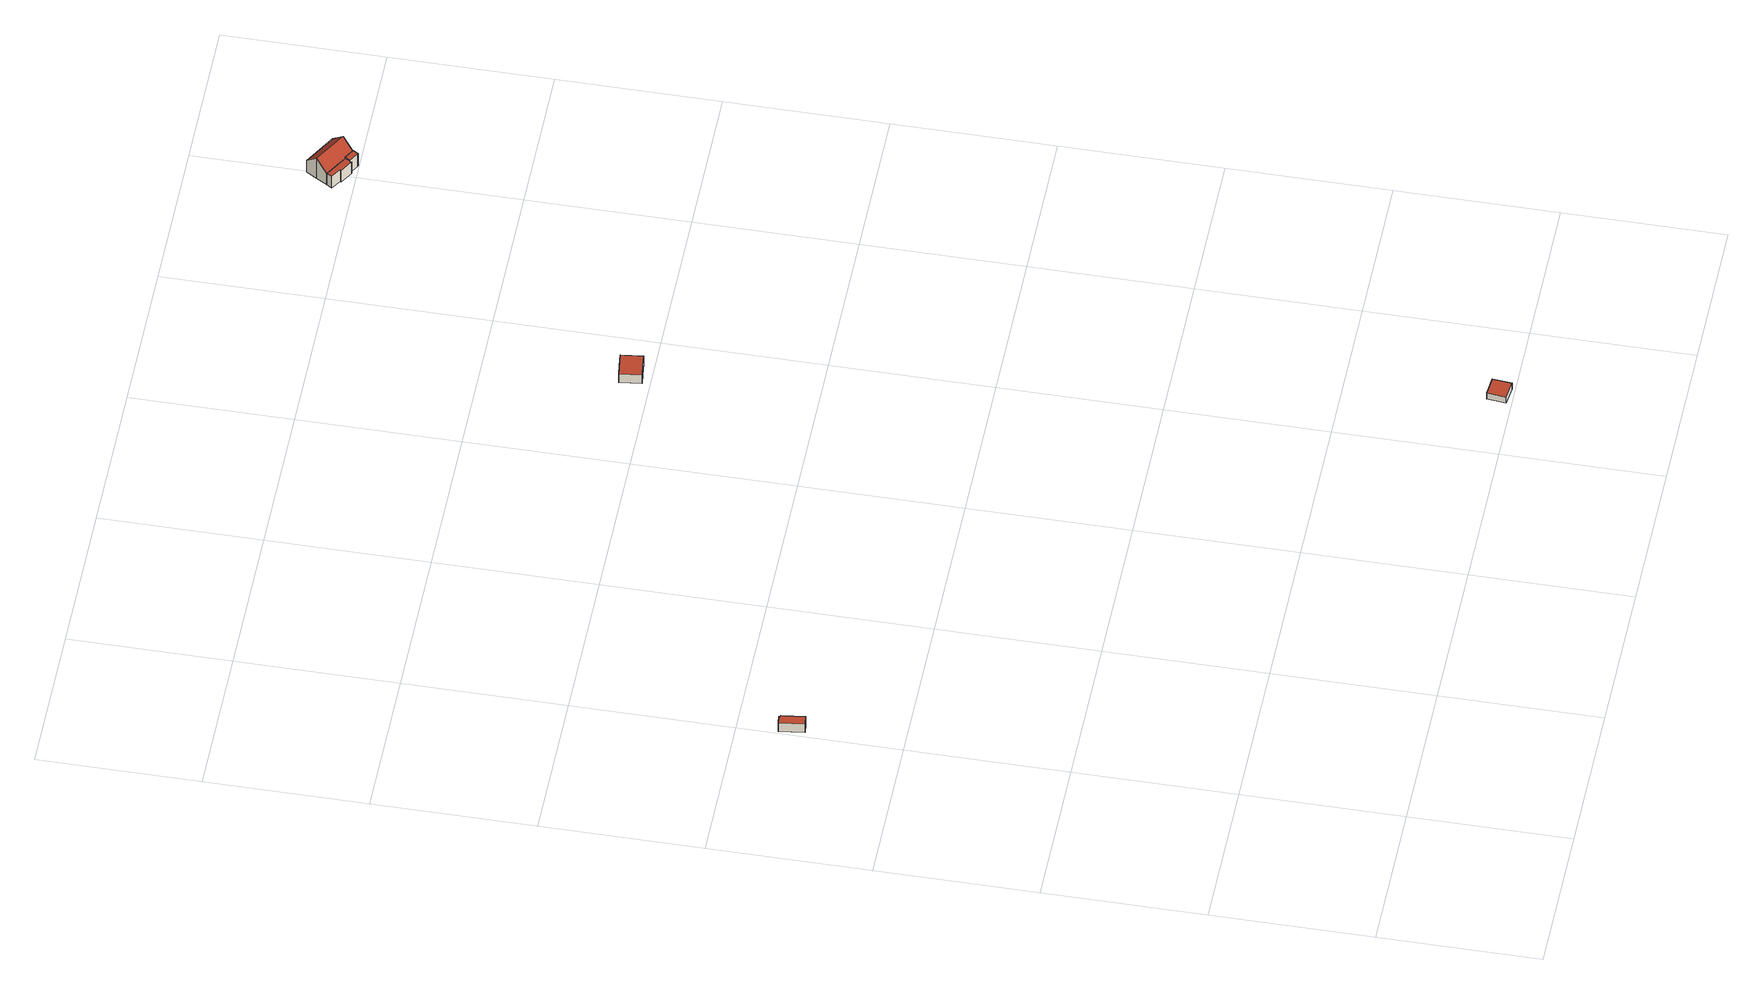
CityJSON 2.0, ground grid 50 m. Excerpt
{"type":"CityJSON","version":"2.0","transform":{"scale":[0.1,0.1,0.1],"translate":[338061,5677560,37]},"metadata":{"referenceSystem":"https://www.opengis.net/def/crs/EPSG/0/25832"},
"CityObjects":{
"building1":{"type":"Building","attributes":{"Gemeindeschluessel":"05162024","function":"31001_1010","roofType":"1000","measuredHeight":3.56},"address":[{"country":"Germany","locality":"Neuss","thoroughfareNumber":"11","thoroughfareName":"Brucknerstraße","postcode":"41462"}],"geometry":[{"type":"Solid","lod":"2","boundaries":[[[[0,1,2,3]],[[4,5,1,0]],[[6,7,5,4]],[[8,9,7,6]],[[10,11,9,8]],[[3,2,11,10]],[[8,6,4,0,3,10]],[[1,5,7,9,11,2]]]],"semantics":{"surfaces":[{"type":"WallSurface"},{"type":"RoofSurface"},{"type":"GroundSurface"}],"values":[[0,0,0,0,0,0,1,2]]}}]},
"building2":{"type":"Building","attributes":{"Gemeindeschluessel":"05162024","function":"31001_2463","roofType":"1000","measuredHeight":2.5},"address":[{"country":"Germany","locality":"Neuss","thoroughfareNumber":"510","thoroughfareName":"Bataverstraße","postcode":"41462"}],"geometry":[{"type":"Solid","lod":"2","boundaries":[[[[12,13,14,15]],[[16,17,13,12]],[[18,19,17,16]],[[15,14,19,18]],[[16,12,15,18]],[[13,17,19,14]]]],"semantics":{"surfaces":[{"type":"WallSurface"},{"type":"RoofSurface"},{"type":"GroundSurface"}],"values":[[0,0,0,0,1,2]]}}]},
"building3":{"type":"Building","attributes":{"Gemeindeschluessel":"05162024","function":"31001_2463","roofType":"1000","measuredHeight":3.52},"address":[{"country":"Germany","locality":"Neuss","thoroughfareNumber":"5","thoroughfareName":"Brahmsstraße","postcode":"41462"}],"geometry":[{"type":"Solid","lod":"2","boundaries":[[[[20,21,22,23]],[[24,25,21,20]],[[26,27,25,24]],[[28,29,27,26]],[[30,31,29,28]],[[23,22,31,30]],[[28,26,24,20,23,30]],[[21,25,27,29,31,22]]]],"semantics":{"surfaces":[{"type":"WallSurface"},{"type":"RoofSurface"},{"type":"GroundSurface"}],"values":[[0,0,0,0,0,0,1,2]]}}]},
"building4":{"type":"Building","attributes":{"Gemeindeschluessel":"05162024","function":"31001_1010"},"address":[{"country":"Germany","locality":"Neuss","thoroughfareNumber":"16","thoroughfareName":"Josef-Selders-Straße","postcode":"41462"}],"children":["building4-1","building4-2","building4-3"]},
"building4-1":{"type":"BuildingPart","attributes":{"roofType":"3100","measuredHeight":8.43},"parents":["building4"],"geometry":[{"type":"MultiSurface","lod":"2","boundaries":[[[32,33,34,35]],[[36,37,33,32]],[[38,39,37,36]],[[40,41,39,38]],[[42,43,41,40]],[[35,44,42,40,32]],[[38,36,32,40]],[[33,37,39,41,43,45,34]],[[45,43,46,47,44]],[[44,47,46,42]],[[34,45,44,35]]],"semantics":{"surfaces":[{"type":"WallSurface"},{"type":"RoofSurface"},{"type":"GroundSurface"},{"type":"ClosureSurface"}],"values":[0,0,0,0,0,1,1,2,0,3,3]}}]},
"building4-2":{"type":"BuildingPart","attributes":{"roofType":"1000","measuredHeight":4.8},"parents":["building4"],"geometry":[{"type":"Solid","lod":"2","boundaries":[[[[48,49,50,51]],[[52,53,49,48]],[[35,34,53,52]],[[54,55,56,57]],[[51,50,55,54]],[[57,44,35,52,48,51,54]],[[49,53,34,45,56,55,50]],[[44,45,34,35]],[[47,58,57,56,45,44]],[[57,58,47,44]]]],"semantics":{"surfaces":[{"type":"WallSurface"},{"type":"RoofSurface"},{"type":"GroundSurface"},{"type":"ClosureSurface"}],"values":[[0,0,0,0,0,1,2,3,0,3]]}}]},
"building4-3":{"type":"BuildingPart","attributes":{"roofType":"1000","measuredHeight":5.22},"address":[{"country":"Germany","locality":"Neuss","thoroughfareNumber":"16","thoroughfareName":"Josef-Selders-Straße","postcode":"41462"}],"parents":["building4"],"geometry":[{"type":"MultiSurface","lod":"2","boundaries":[[[59,58,60,61]],[[62,63,46,64]],[[65,66,63,62]],[[61,60,66,65]],[[62,64,67,59,61,65]],[[58,47,46,63,66,60]],[[67,68,44,57,69,59]],[[47,58,69,57,44,68]],[[64,42,44,67]],[[46,47,44,42]]],"semantics":{"surfaces":[{"type":"WallSurface"},{"type":"RoofSurface"},{"type":"GroundSurface"},{"type":"ClosureSurface"}],"values":[0,0,0,0,1,2,0,3,0,3]}}]}
},
"vertices":[
[36,1874,41],[36,1874,5],[32,1874,5],[32,1874,41],[45,1800,41],[45,1800,5],[15,1796,41],[15,1796,5],[5,1875,41],[5,1875,5],[32,1878,41],[32,1878,5],
[1762,68,40],[1762,68,15],[1702,74,15],[1702,74,40],[1756,8,40],[1756,8,15],[1696,14,40],[1696,14,15],
[1399,2603,36],[1399,2603,0],[1354,2597,0],[1354,2597,36],[1408,2534,36],[1408,2534,0],[1365,2529,36],[1365,2529,0],[1330,2524,36],[1330,2524,0],[1321,2593,36],[1321,2593,0],
[1974,3614,90],[1974,3614,5],[1954,3580,5],[1954,3580,53],[1994,3648,53],[1994,3648,5],[2096,3588,53],[2096,3588,5],[2076,3554,90],[2076,3554,5],[2055,3520,53],[2055,3520,5],[2024,3538,53],[2024,3538,5],[2055,3520,6],[2024,3538,6],
[1975,3544,53],[1975,3544,5],[1972,3540,5],[1972,3540,53],[1944,3563,53],[1944,3563,5],[2012,3517,53],[2012,3517,5],[2014,3521,5],[2014,3521,53],[2014,3521,6],
[2014,3521,58],[2041,3505,6],[2041,3505,58],[2048,3507,58],[2048,3507,6],[2055,3520,58],[2045,3503,58],[2045,3503,6],[2024,3538,58],[2024,3538,19],[2014,3521,50]
]}
